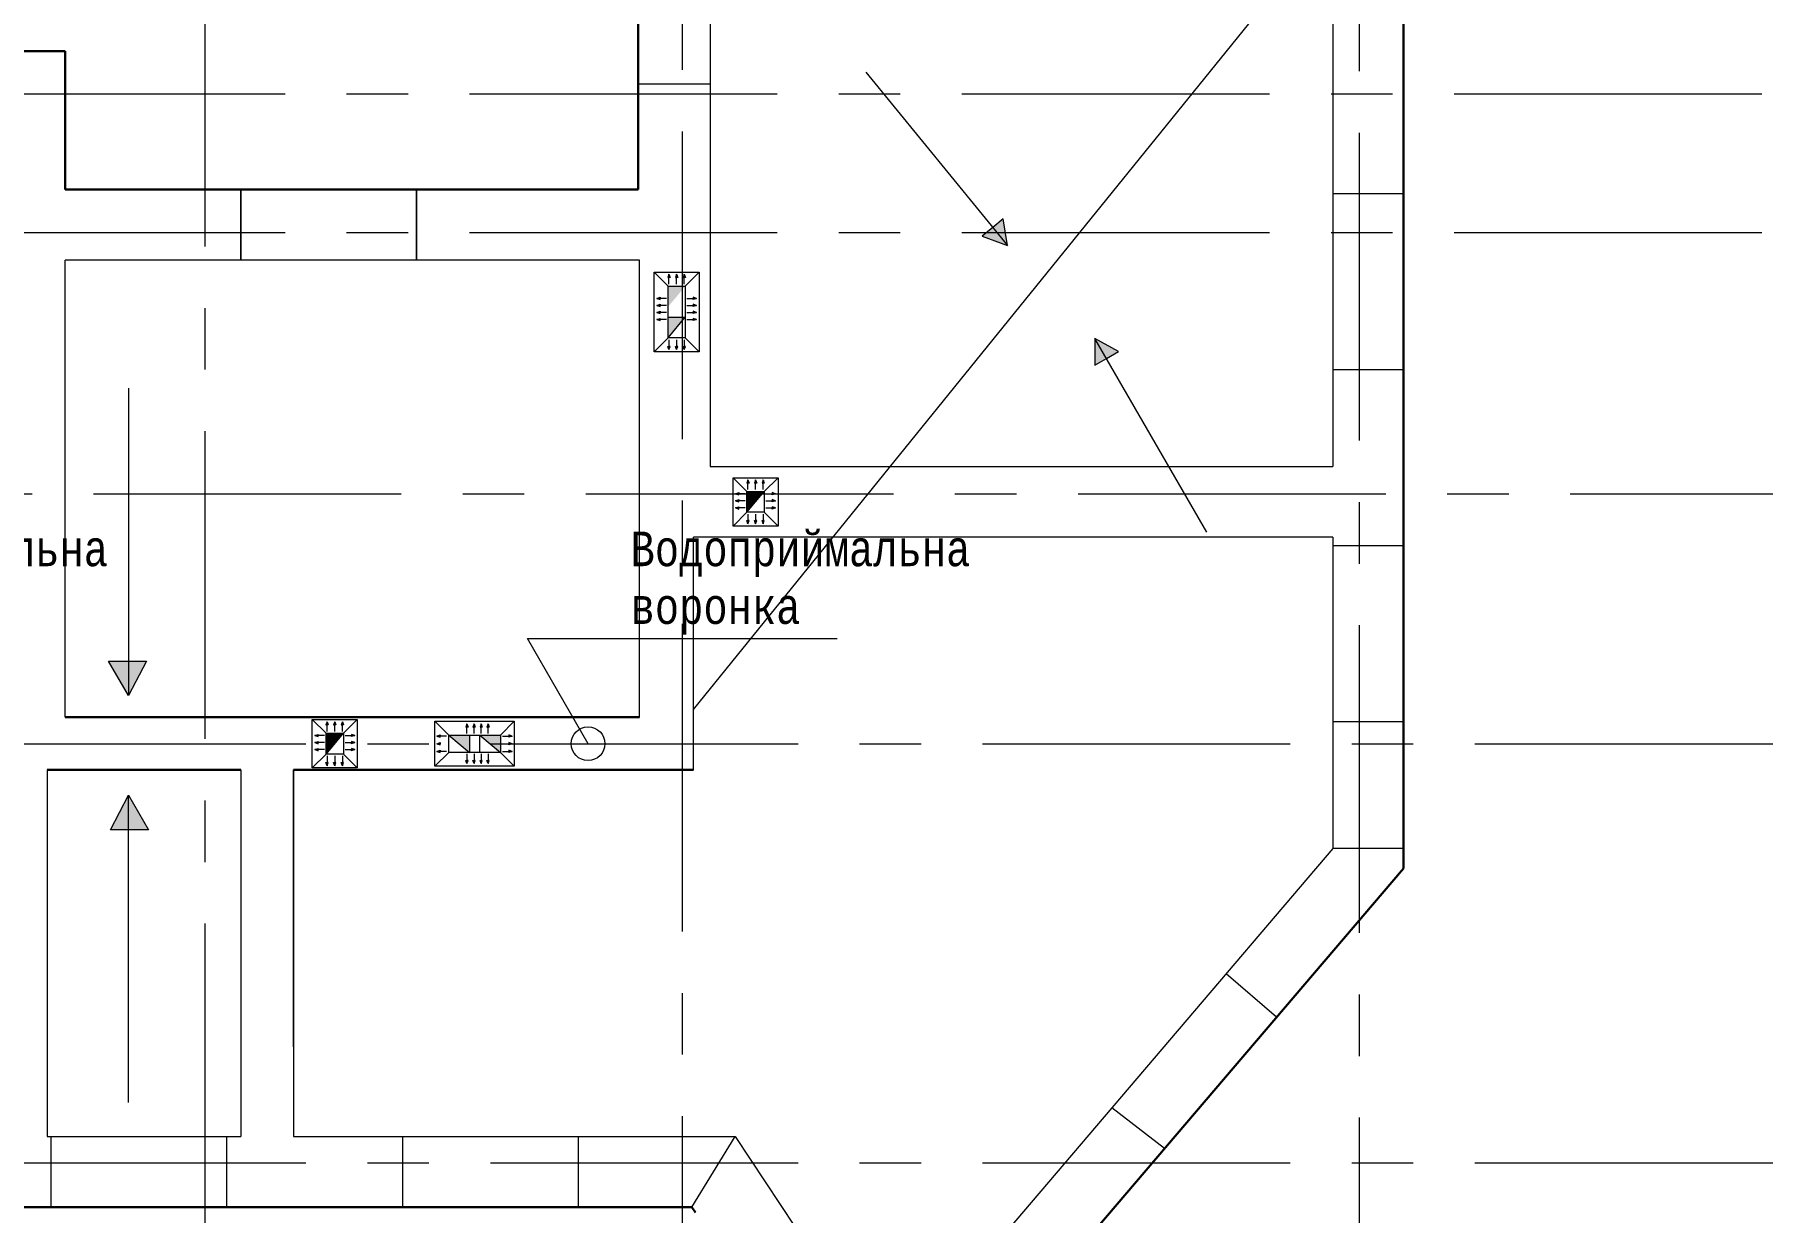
# Model space of a CAD drawing. Header units: millimetres. Extents: x -689206 to 4969298, y -1019800 to 703299.
# Drawn here: x 675826 to 688309, y -617305 to -608799 of the extents above; entities that cross this region are included whole.
import ezdxf

# ---------------------------------------------------------------- set-up
doc = ezdxf.new("R2010")
doc.units = ezdxf.units.MM
doc.linetypes.add('JIS_02_4.0', pattern=[5.5, 4, -1.5])
doc.linetypes.add('осеваяX2', pattern=[101.6, 63.5, -12.7, 12.7, -12.7])
doc.layers.add('кровля', color=211, linetype='Continuous')
doc.layers.add('четотам', color=7, linetype='Continuous')
for name, color, linetype, lineweight in [('несущие', 7, 'Continuous', 30), ('РАЗМЕРЫ', 7, 'Continuous', 9), ('сваи', 7, 'JIS_02_4.0', 30), ('стены', 7, 'Continuous', 20)]:
    doc.layers.add(name, color=color, linetype=linetype, lineweight=lineweight)
doc.styles.add('Аннотативный', font='isocteur.ttf', dxfattribs={"width": 0.7, "height": 250})

msp = doc.modelspace()

# ---------------------------------------------------------------- hatches: boundary and pattern name
at = {"layer": 'кровля', "lineweight": 5}
h = msp.add_hatch(color=7, dxfattribs=at)
h.dxf.hatch_style = 1
h.paths.add_polyline_path([(680409.2, -610554.2), (680417.4, -610554.2), (680409.2, -610530.6)])
h.paths.add_polyline_path([(680401.1, -610554.2), (680409.2, -610554.2), (680409.2, -610530.6)])
h = msp.add_hatch(color=7, dxfattribs=at)
h.dxf.hatch_style = 1
h.paths.add_polyline_path([(680464.5, -610554.2), (680472.6, -610554.2), (680464.5, -610530.6)])
h.paths.add_polyline_path([(680456.4, -610554.2), (680464.5, -610554.2), (680464.5, -610530.6)])
h = msp.add_hatch(color=7, dxfattribs=at)
h.dxf.hatch_style = 1
h.paths.add_polyline_path([(680519.8, -610530.6), (680511.6, -610554.2), (680519.8, -610554.2)])
h.paths.add_polyline_path([(680519.8, -610530.6), (680519.8, -610554.2), (680527.9, -610554.2)])
h = msp.add_hatch(color=7, dxfattribs=at)
h.dxf.hatch_style = 1
h.paths.add_polyline_path([(680320.5, -610704.9), (680344.2, -610713), (680344.2, -610704.9)])
h.paths.add_polyline_path([(680320.5, -610704.9), (680344.2, -610704.9), (680344.2, -610696.8)])
h = msp.add_hatch(color=7, dxfattribs=at)
h.dxf.hatch_style = 1
h.paths.add_polyline_path([(680320.5, -610754.7), (680344.2, -610762.8), (680344.2, -610754.7)])
h.paths.add_polyline_path([(680320.5, -610754.7), (680344.2, -610754.7), (680344.2, -610746.5)])
h = msp.add_hatch(color=7, dxfattribs=at)
h.dxf.hatch_style = 1
h.paths.add_polyline_path([(680320.5, -610805.9), (680344.2, -610814.1), (680344.2, -610805.9)])
h.paths.add_polyline_path([(680320.5, -610805.9), (680344.2, -610805.9), (680344.2, -610797.8)])
h = msp.add_hatch(color=7, dxfattribs=at)
h.dxf.hatch_style = 1
h.paths.add_polyline_path([(680584.8, -610704.9), (680584.8, -610713), (680608.5, -610704.9)])
h.paths.add_polyline_path([(680584.8, -610696.8), (680584.8, -610704.9), (680608.5, -610704.9)])
h = msp.add_hatch(color=7, dxfattribs=at)
h.dxf.hatch_style = 1
h.paths.add_polyline_path([(680584.8, -610754.7), (680584.8, -610762.8), (680608.5, -610754.7)])
h.paths.add_polyline_path([(680584.8, -610746.5), (680584.8, -610754.7), (680608.5, -610754.7)])
h = msp.add_hatch(color=7, dxfattribs=at)
h.dxf.hatch_style = 1
h.paths.add_polyline_path([(680584.8, -610805.9), (680584.8, -610814.1), (680608.5, -610805.9)])
h.paths.add_polyline_path([(680584.8, -610797.8), (680584.8, -610805.9), (680608.5, -610805.9)])
h = msp.add_hatch(color=7, dxfattribs=at)
h.dxf.hatch_style = 1
h.paths.add_polyline_path([(680344.2, -610857.2), (680344.2, -610849), (680320.5, -610857.2)])
h.paths.add_polyline_path([(680344.2, -610865.3), (680344.2, -610857.2), (680320.5, -610857.2)])
h = msp.add_hatch(color=7, dxfattribs=at)
h.dxf.hatch_style = 1
h.paths.add_polyline_path([(680608.5, -610857.2), (680584.8, -610849), (680584.8, -610857.2)])
h.paths.add_polyline_path([(680608.5, -610857.2), (680584.8, -610857.2), (680584.8, -610865.3)])
h = msp.add_hatch(color=7, dxfattribs=at)
h.dxf.hatch_style = 1
h.paths.add_polyline_path([(680409.2, -611074.5), (680417.4, -611050.8), (680409.2, -611050.8)])
h.paths.add_polyline_path([(680409.2, -611074.5), (680409.2, -611050.8), (680401.1, -611050.8)])
h = msp.add_hatch(color=7, dxfattribs=at)
h.dxf.hatch_style = 1
h.paths.add_polyline_path([(680464.5, -611074.5), (680472.6, -611050.8), (680464.5, -611050.8)])
h.paths.add_polyline_path([(680464.5, -611074.5), (680464.5, -611050.8), (680456.4, -611050.8)])
h = msp.add_hatch(color=7, dxfattribs=at)
h.dxf.hatch_style = 1
h.paths.add_polyline_path([(680519.8, -611050.8), (680511.6, -611050.8), (680519.8, -611074.5)])
h.paths.add_polyline_path([(680527.9, -611050.8), (680519.8, -611050.8), (680519.8, -611074.5)])
at = {"layer": 'кровля', "lineweight": 5, "true_color": 0x000000}
h = msp.add_hatch(color=18, dxfattribs=at)
h.dxf.hatch_style = 1
h.paths.add_polyline_path([(680979.2, -612039), (680987.4, -612039), (680979.2, -612015.4)])
h.paths.add_polyline_path([(680971.1, -612039), (680979.2, -612039), (680979.2, -612015.4)])
h = msp.add_hatch(color=18, dxfattribs=at)
h.dxf.hatch_style = 1
h.paths.add_polyline_path([(681034.5, -612039), (681042.6, -612039), (681034.5, -612015.4)])
h.paths.add_polyline_path([(681026.4, -612039), (681034.5, -612039), (681034.5, -612015.4)])
h = msp.add_hatch(color=18, dxfattribs=at)
h.dxf.hatch_style = 1
h.paths.add_polyline_path([(681089.8, -612015.4), (681081.6, -612039), (681089.8, -612039)])
h.paths.add_polyline_path([(681089.8, -612015.4), (681089.8, -612039), (681097.9, -612039)])
h = msp.add_hatch(color=18, dxfattribs=at)
h.dxf.hatch_style = 1
h.paths.add_polyline_path([(680890.5, -612114.7), (680914.2, -612122.9), (680914.2, -612114.7)])
h.paths.add_polyline_path([(680890.5, -612114.7), (680914.2, -612114.7), (680914.2, -612106.6)])
h = msp.add_hatch(color=18, dxfattribs=at)
h.dxf.hatch_style = 1
h.paths.add_polyline_path([(680890.5, -612166), (680914.2, -612174.1), (680914.2, -612166)])
h.paths.add_polyline_path([(680890.5, -612166), (680914.2, -612166), (680914.2, -612157.9)])
h = msp.add_hatch(color=18, dxfattribs=at)
h.dxf.hatch_style = 1
h.paths.add_polyline_path([(681154.8, -612114.7), (681154.8, -612122.9), (681178.5, -612114.7)])
h.paths.add_polyline_path([(681154.8, -612106.6), (681154.8, -612114.7), (681178.5, -612114.7)])
h = msp.add_hatch(color=18, dxfattribs=at)
h.dxf.hatch_style = 1
h.paths.add_polyline_path([(681154.8, -612166), (681154.8, -612174.1), (681178.5, -612166)])
h.paths.add_polyline_path([(681154.8, -612157.9), (681154.8, -612166), (681178.5, -612166)])
h = msp.add_hatch(color=18, dxfattribs=at)
h.dxf.hatch_style = 1
h.paths.add_polyline_path([(680914.2, -612217.2), (680914.2, -612209.1), (680890.5, -612217.2)])
h.paths.add_polyline_path([(680914.2, -612225.4), (680914.2, -612217.2), (680890.5, -612217.2)])
h = msp.add_hatch(color=18, dxfattribs=at)
h.dxf.hatch_style = 1
h.paths.add_polyline_path([(681178.5, -612217.2), (681154.8, -612209.1), (681154.8, -612217.2)])
h.paths.add_polyline_path([(681178.5, -612217.2), (681154.8, -612217.2), (681154.8, -612225.4)])
h = msp.add_hatch(color=18, dxfattribs=at)
h.dxf.hatch_style = 1
h.paths.add_polyline_path([(680979.2, -612333), (680987.4, -612309.4), (680979.2, -612309.4)])
h.paths.add_polyline_path([(680979.2, -612333), (680979.2, -612309.4), (680971.1, -612309.4)])
h = msp.add_hatch(color=18, dxfattribs=at)
h.dxf.hatch_style = 1
h.paths.add_polyline_path([(681034.5, -612333), (681042.6, -612309.4), (681034.5, -612309.4)])
h.paths.add_polyline_path([(681034.5, -612333), (681034.5, -612309.4), (681026.4, -612309.4)])
h = msp.add_hatch(color=18, dxfattribs=at)
h.dxf.hatch_style = 1
h.paths.add_polyline_path([(681089.8, -612309.4), (681081.6, -612309.4), (681089.8, -612333)])
h.paths.add_polyline_path([(681097.9, -612309.4), (681089.8, -612309.4), (681089.8, -612333)])
h = msp.add_hatch(color=18, dxfattribs=at)
h.dxf.hatch_style = 1
h.paths.add_polyline_path([(677939.2, -613785.1), (677947.4, -613785.1), (677939.2, -613761.5)])
h.paths.add_polyline_path([(677931.1, -613785.1), (677939.2, -613785.1), (677939.2, -613761.5)])
h = msp.add_hatch(color=18, dxfattribs=at)
h.dxf.hatch_style = 1
h.paths.add_polyline_path([(677994.5, -613785.1), (678002.6, -613785.1), (677994.5, -613761.5)])
h.paths.add_polyline_path([(677986.4, -613785.1), (677994.5, -613785.1), (677994.5, -613761.5)])
h = msp.add_hatch(color=18, dxfattribs=at)
h.dxf.hatch_style = 1
h.paths.add_polyline_path([(678049.8, -613761.5), (678041.6, -613785.1), (678049.8, -613785.1)])
h.paths.add_polyline_path([(678049.8, -613761.5), (678049.8, -613785.1), (678057.9, -613785.1)])
at = {"layer": 'кровля', "lineweight": 5}
h = msp.add_hatch(color=7, dxfattribs=at)
h.dxf.hatch_style = 1
h.paths.add_polyline_path([(678949.8, -613800), (678958, -613800), (678949.8, -613776.3)])
h.paths.add_polyline_path([(678941.7, -613800), (678949.8, -613800), (678949.8, -613776.3)])
h = msp.add_hatch(color=7, dxfattribs=at)
h.dxf.hatch_style = 1
h.paths.add_polyline_path([(679001.1, -613776.3), (678993, -613800), (679001.1, -613800)])
h.paths.add_polyline_path([(679001.1, -613776.3), (679001.1, -613800), (679009.2, -613800)])
h = msp.add_hatch(color=7, dxfattribs=at)
h.dxf.hatch_style = 1
h.paths.add_polyline_path([(679052.3, -613776.3), (679044.2, -613800), (679052.3, -613800)])
h.paths.add_polyline_path([(679052.3, -613776.3), (679052.3, -613800), (679060.5, -613800)])
h = msp.add_hatch(color=7, dxfattribs=at)
h.dxf.hatch_style = 1
h.paths.add_polyline_path([(679102.1, -613776.3), (679094, -613800), (679102.1, -613800)])
h.paths.add_polyline_path([(679102.1, -613776.3), (679102.1, -613800), (679110.3, -613800)])
at = {"layer": 'кровля', "lineweight": 5, "true_color": 0x000000}
h = msp.add_hatch(color=18, dxfattribs=at)
h.dxf.hatch_style = 1
h.paths.add_polyline_path([(677850.5, -613860.8), (677874.2, -613869), (677874.2, -613860.8)])
h.paths.add_polyline_path([(677850.5, -613860.8), (677874.2, -613860.8), (677874.2, -613852.7)])
h = msp.add_hatch(color=18, dxfattribs=at)
h.dxf.hatch_style = 1
h.paths.add_polyline_path([(677850.5, -613912.1), (677874.2, -613920.2), (677874.2, -613912.1)])
h.paths.add_polyline_path([(677850.5, -613912.1), (677874.2, -613912.1), (677874.2, -613904)])
h = msp.add_hatch(color=18, dxfattribs=at)
h.dxf.hatch_style = 1
h.paths.add_polyline_path([(678114.8, -613860.8), (678114.8, -613869), (678138.5, -613860.8)])
h.paths.add_polyline_path([(678114.8, -613852.7), (678114.8, -613860.8), (678138.5, -613860.8)])
h = msp.add_hatch(color=18, dxfattribs=at)
h.dxf.hatch_style = 1
h.paths.add_polyline_path([(678114.8, -613912.1), (678114.8, -613920.2), (678138.5, -613912.1)])
h.paths.add_polyline_path([(678114.8, -613904), (678114.8, -613912.1), (678138.5, -613912.1)])
at = {"layer": 'кровля', "lineweight": 5}
h = msp.add_hatch(color=7, dxfattribs=at)
h.dxf.hatch_style = 1
h.paths.add_polyline_path([(678732.6, -613865), (678756.2, -613873.2), (678756.2, -613865)])
h.paths.add_polyline_path([(678732.6, -613865), (678756.2, -613865), (678756.2, -613856.9)])
at = {"layer": 'кровля', "lineweight": 15}
h = msp.add_hatch(color=7, dxfattribs=at)
h.dxf.hatch_style = 1
h.paths.add_polyline_path([(678732.6, -613920.3), (678756.2, -613928.4), (678756.2, -613920.3)])
h.paths.add_polyline_path([(678732.6, -613920.3), (678756.2, -613920.3), (678756.2, -613912.2)])
at = {"layer": 'кровля', "lineweight": 5}
h = msp.add_hatch(color=7, dxfattribs=at)
h.dxf.hatch_style = 1
h.paths.add_polyline_path([(679252.8, -613865), (679252.8, -613873.2), (679276.4, -613865)])
h.paths.add_polyline_path([(679252.8, -613856.9), (679252.8, -613865), (679276.4, -613865)])
at = {"layer": 'кровля', "lineweight": 15}
h = msp.add_hatch(color=7, dxfattribs=at)
h.dxf.hatch_style = 1
h.paths.add_polyline_path([(679252.8, -613920.3), (679252.8, -613928.4), (679276.4, -613920.3)])
h.paths.add_polyline_path([(679252.8, -613912.2), (679252.8, -613920.3), (679276.4, -613920.3)])
at = {"layer": 'кровля', "lineweight": 5, "true_color": 0x000000}
h = msp.add_hatch(color=18, dxfattribs=at)
h.dxf.hatch_style = 1
h.paths.add_polyline_path([(677874.2, -613963.3), (677874.2, -613955.2), (677850.5, -613963.3)])
h.paths.add_polyline_path([(677874.2, -613971.5), (677874.2, -613963.3), (677850.5, -613963.3)])
h = msp.add_hatch(color=18, dxfattribs=at)
h.dxf.hatch_style = 1
h.paths.add_polyline_path([(678138.5, -613963.3), (678114.8, -613955.2), (678114.8, -613963.3)])
h.paths.add_polyline_path([(678138.5, -613963.3), (678114.8, -613963.3), (678114.8, -613971.5)])
at = {"layer": 'кровля', "lineweight": 5}
h = msp.add_hatch(color=7, dxfattribs=at)
h.dxf.hatch_style = 1
h.paths.add_polyline_path([(678756.2, -613975.6), (678756.2, -613967.4), (678732.6, -613975.6)])
h.paths.add_polyline_path([(678756.2, -613983.7), (678756.2, -613975.6), (678732.6, -613975.6)])
h = msp.add_hatch(color=7, dxfattribs=at)
h.dxf.hatch_style = 1
h.paths.add_polyline_path([(678949.8, -614064.3), (678958, -614040.6), (678949.8, -614040.6)])
h.paths.add_polyline_path([(678949.8, -614064.3), (678949.8, -614040.6), (678941.7, -614040.6)])
h = msp.add_hatch(color=7, dxfattribs=at)
h.dxf.hatch_style = 1
h.paths.add_polyline_path([(679001.1, -614040.6), (678993, -614040.6), (679001.1, -614064.3)])
h.paths.add_polyline_path([(679009.2, -614040.6), (679001.1, -614040.6), (679001.1, -614064.3)])
h = msp.add_hatch(color=7, dxfattribs=at)
h.dxf.hatch_style = 1
h.paths.add_polyline_path([(679052.3, -614040.6), (679044.2, -614040.6), (679052.3, -614064.3)])
h.paths.add_polyline_path([(679060.5, -614040.6), (679052.3, -614040.6), (679052.3, -614064.3)])
h = msp.add_hatch(color=7, dxfattribs=at)
h.dxf.hatch_style = 1
h.paths.add_polyline_path([(679102.1, -614040.6), (679094, -614040.6), (679102.1, -614064.3)])
h.paths.add_polyline_path([(679110.3, -614040.6), (679102.1, -614040.6), (679102.1, -614064.3)])
h = msp.add_hatch(color=7, dxfattribs=at)
h.dxf.hatch_style = 1
h.paths.add_polyline_path([(679276.4, -613975.6), (679252.8, -613967.4), (679252.8, -613975.6)])
h.paths.add_polyline_path([(679276.4, -613975.6), (679252.8, -613975.6), (679252.8, -613983.7)])
at = {"layer": 'кровля', "lineweight": 5, "true_color": 0x000000}
h = msp.add_hatch(color=18, dxfattribs=at)
h.dxf.hatch_style = 1
h.paths.add_polyline_path([(677939.2, -614079.1), (677947.4, -614055.5), (677939.2, -614055.5)])
h.paths.add_polyline_path([(677939.2, -614079.1), (677939.2, -614055.5), (677931.1, -614055.5)])
h = msp.add_hatch(color=18, dxfattribs=at)
h.dxf.hatch_style = 1
h.paths.add_polyline_path([(677994.5, -614079.1), (678002.6, -614055.5), (677994.5, -614055.5)])
h.paths.add_polyline_path([(677994.5, -614079.1), (677994.5, -614055.5), (677986.4, -614055.5)])
h = msp.add_hatch(color=18, dxfattribs=at)
h.dxf.hatch_style = 1
h.paths.add_polyline_path([(678049.8, -614055.5), (678041.6, -614055.5), (678049.8, -614079.1)])
h.paths.add_polyline_path([(678057.9, -614055.5), (678049.8, -614055.5), (678049.8, -614079.1)])
at = {"layer": 'РАЗМЕРЫ', "lineweight": 5, "ltscale": 150}
h = msp.add_hatch(color=256, dxfattribs=at)
h.dxf.hatch_style = 1
h.paths.add_polyline_path([(680527, -610615.7), (680402, -610615.7), (680402, -610765.7)])
h.paths.add_polyline_path([(680527, -610839.4), (680402, -610839.4), (680402, -610989.4)])
h = msp.add_hatch(color=256, dxfattribs=at)
h.dxf.hatch_style = 1
h.paths.add_polyline_path([(681097, -612099.2), (680972, -612099.2), (680972, -612249.2)])
h = msp.add_hatch(color=256, dxfattribs=at)
h.dxf.hatch_style = 1
h.paths.add_polyline_path([(678057, -613845.3), (677932, -613845.3), (677932, -613995.3)])
h = msp.add_hatch(color=256, dxfattribs=at)
h.dxf.hatch_style = 1
h.paths.add_polyline_path([(679191.4, -613982.8), (679191.4, -613857.8), (679041.4, -613857.8)])
h.paths.add_polyline_path([(678967.6, -613982.8), (678967.6, -613857.8), (678817.6, -613857.8)])
at = {"layer": 'сваи', "linetype": 'ByBlock', "lineweight": 20, "ltscale": 35}
h = msp.add_hatch(color=256, dxfattribs=at)
h.dxf.hatch_style = 1
h.paths.add_polyline_path([(682748, -610192.2), (682670.5, -610255.6), (682854.5, -610322.5)])
h.paths.add_polyline_path([(682823.3, -610130.8), (682748, -610192.2), (682854.5, -610322.5)])
h.paths.add_polyline_path([(683485.4, -610993.5), (683485.4, -611187.8), (683569.6, -611139.2)])
h.paths.add_polyline_path([(683656.3, -611089.1), (683485.4, -610993.5), (683569.6, -611139.2)])
h.paths.add_polyline_path([(676504.5, -614292.5), (676504.5, -614541.5), (676648.2, -614541.5)])
h.paths.add_polyline_path([(676504.5, -614292.5), (676374.5, -614541.5), (676504.5, -614541.5)])
h.paths.add_polyline_path([(676504.5, -613323.6), (676360.8, -613323.6), (676504.5, -613572.5)])
h.paths.add_polyline_path([(676634.5, -613323.6), (676504.5, -613323.6), (676504.5, -613572.5)])
h.paths.add_polyline_path([(672864.5, -613273.6), (672734.5, -613273.6), (672734.5, -613522.5)])
h.paths.add_polyline_path([(672734.5, -613273.6), (672590.8, -613273.6), (672734.5, -613522.5)])
h.paths.add_polyline_path([(672734.5, -614292.5), (672604.5, -614541.5), (672734.5, -614541.5)])
h.paths.add_polyline_path([(672734.5, -614292.5), (672734.5, -614541.5), (672878.2, -614541.5)])
h.paths.add_polyline_path([(667574.5, -614292.5), (667574.5, -614541.5), (667718.2, -614541.5)])
h.paths.add_polyline_path([(667574.5, -614292.5), (667444.5, -614541.5), (667574.5, -614541.5)])
h.paths.add_polyline_path([(667584.5, -613323.6), (667440.8, -613323.6), (667584.5, -613572.5)])
h.paths.add_polyline_path([(667714.5, -613323.6), (667584.5, -613323.6), (667584.5, -613572.5)])
h.paths.add_polyline_path([(660864.9, -610846.5), (660684.8, -610923.4), (660765.7, -610982.5)])
h.paths.add_polyline_path([(660864.9, -610846.5), (660765.7, -610982.5), (660844.2, -611039.7)])
h.paths.add_polyline_path([(661485.8, -610069), (661454.6, -610260.8), (661561.1, -610130.4)])
h.paths.add_polyline_path([(661561.1, -610130.4), (661454.6, -610260.8), (661638.6, -610193.8)])

# ---------------------------------------------------------------- linework, layer by layer
at = {"layer": 'кровля', "color": 7, "lineweight": 5}
for p, q in [((680402, -610615.7), (680302, -610515.7)), ((680409.2, -610530.6), (680401.1, -610554.2)), ((680401.1, -610554.2), (680409.2, -610554.2)), ((680409.2, -610600.6), (680409.2, -610530.6)), ((680409.2, -610530.6), (680417.4, -610554.2)), ((680417.4, -610554.2), (680409.2, -610554.2)), ((680464.5, -610530.6), (680456.4, -610554.2)), ((680456.4, -610554.2), (680464.5, -610554.2)), ((680464.5, -610600.6), (680464.5, -610530.6)), ((680464.5, -610530.6), (680472.6, -610554.2)), ((680472.6, -610554.2), (680464.5, -610554.2)), ((680519.8, -610530.6), (680511.6, -610554.2)), ((680511.6, -610554.2), (680519.8, -610554.2)), ((680519.8, -610600.6), (680519.8, -610530.6)), ((680519.8, -610530.6), (680527.9, -610554.2)), ((680527.9, -610554.2), (680519.8, -610554.2)), ((680527, -610615.7), (680627, -610515.7)), ((680320.5, -610704.9), (680344.2, -610696.8)), ((680390.5, -610704.9), (680320.5, -610704.9)), ((680320.5, -610704.9), (680344.2, -610713)), ((680320.5, -610754.7), (680344.2, -610746.5)), ((680390.5, -610754.7), (680320.5, -610754.7)), ((680320.5, -610754.7), (680344.2, -610762.8)), ((680320.5, -610805.9), (680344.2, -610797.8)), ((680344.2, -610696.8), (680344.2, -610704.9)), ((680344.2, -610713), (680344.2, -610704.9)), ((680344.2, -610746.5), (680344.2, -610754.7)), ((680344.2, -610762.8), (680344.2, -610754.7)), ((680344.2, -610797.8), (680344.2, -610805.9)), ((680538.5, -610704.9), (680608.5, -610704.9)), ((680538.5, -610754.7), (680608.5, -610754.7)), ((680608.5, -610704.9), (680584.8, -610696.8)), ((680584.8, -610696.8), (680584.8, -610704.9)), ((680608.5, -610704.9), (680584.8, -610713)), ((680584.8, -610713), (680584.8, -610704.9)), ((680608.5, -610754.7), (680584.8, -610746.5)), ((680584.8, -610746.5), (680584.8, -610754.7)), ((680608.5, -610754.7), (680584.8, -610762.8)), ((680584.8, -610762.8), (680584.8, -610754.7)), ((680608.5, -610805.9), (680584.8, -610797.8)), ((680584.8, -610797.8), (680584.8, -610805.9)), ((680390.5, -610805.9), (680320.5, -610805.9)), ((680320.5, -610805.9), (680344.2, -610814.1)), ((680320.5, -610857.2), (680344.2, -610849)), ((680390.5, -610857.2), (680320.5, -610857.2)), ((680320.5, -610857.2), (680344.2, -610865.3)), ((680344.2, -610814.1), (680344.2, -610805.9)), ((680344.2, -610849), (680344.2, -610857.2)), ((680344.2, -610865.3), (680344.2, -610857.2)), ((680538.5, -610805.9), (680608.5, -610805.9)), ((680538.5, -610857.2), (680608.5, -610857.2)), ((680608.5, -610805.9), (680584.8, -610814.1)), ((680584.8, -610814.1), (680584.8, -610805.9)), ((680608.5, -610857.2), (680584.8, -610849)), ((680584.8, -610849), (680584.8, -610857.2)), ((680608.5, -610857.2), (680584.8, -610865.3)), ((680584.8, -610865.3), (680584.8, -610857.2)), ((680402, -610989.4), (680302, -611089.4)), ((680409.2, -611074.5), (680401.1, -611050.8)), ((680401.1, -611050.8), (680409.2, -611050.8)), ((680409.2, -611004.5), (680409.2, -611074.5)), ((680409.2, -611074.5), (680417.4, -611050.8)), ((680417.4, -611050.8), (680409.2, -611050.8)), ((680464.5, -611074.5), (680456.4, -611050.8)), ((680456.4, -611050.8), (680464.5, -611050.8)), ((680464.5, -611004.5), (680464.5, -611074.5)), ((680464.5, -611074.5), (680472.6, -611050.8)), ((680472.6, -611050.8), (680464.5, -611050.8)), ((680519.8, -611074.5), (680511.6, -611050.8)), ((680511.6, -611050.8), (680519.8, -611050.8)), ((680519.8, -611004.5), (680519.8, -611074.5)), ((680519.8, -611074.5), (680527.9, -611050.8)), ((680527.9, -611050.8), (680519.8, -611050.8)), ((680527, -610989.4), (680627, -611089.4)), ((678817.6, -613857.8), (678717.6, -613757.8)), ((678949.8, -613776.3), (678941.7, -613800)), ((678941.7, -613800), (678949.8, -613800)), ((678949.8, -613846.3), (678949.8, -613776.3)), ((678949.8, -613776.3), (678958, -613800)), ((678958, -613800), (678949.8, -613800)), ((679001.1, -613776.3), (678993, -613800)), ((678993, -613800), (679001.1, -613800)), ((679001.1, -613846.3), (679001.1, -613776.3)), ((679001.1, -613776.3), (679009.2, -613800)), ((679009.2, -613800), (679001.1, -613800)), ((679052.3, -613776.3), (679044.2, -613800)), ((679044.2, -613800), (679052.3, -613800)), ((679052.3, -613846.3), (679052.3, -613776.3)), ((679052.3, -613776.3), (679060.5, -613800)), ((679060.5, -613800), (679052.3, -613800)), ((679102.1, -613776.3), (679094, -613800)), ((679094, -613800), (679102.1, -613800)), ((679102.1, -613846.3), (679102.1, -613776.3)), ((679102.1, -613776.3), (679110.3, -613800)), ((679110.3, -613800), (679102.1, -613800)), ((679191.4, -613857.8), (679291.4, -613757.8)), ((678732.6, -613865), (678756.2, -613856.9)), ((678802.6, -613865), (678732.6, -613865)), ((678732.6, -613865), (678756.2, -613873.2)), ((678756.2, -613856.9), (678756.2, -613865)), ((678756.2, -613873.2), (678756.2, -613865)), ((679206.4, -613865), (679276.4, -613865)), ((679276.4, -613865), (679252.8, -613856.9)), ((679252.8, -613856.9), (679252.8, -613865)), ((679276.4, -613865), (679252.8, -613873.2)), ((679252.8, -613873.2), (679252.8, -613865)), ((678817.6, -613982.8), (678717.6, -614082.8)), ((678732.6, -613975.6), (678756.2, -613967.4)), ((678802.6, -613975.6), (678732.6, -613975.6)), ((678732.6, -613975.6), (678756.2, -613983.7)), ((678756.2, -613967.4), (678756.2, -613975.6)), ((678756.2, -613983.7), (678756.2, -613975.6)), ((678949.8, -614064.3), (678941.7, -614040.6)), ((678941.7, -614040.6), (678949.8, -614040.6)), ((678949.8, -613994.3), (678949.8, -614064.3)), ((678949.8, -614064.3), (678958, -614040.6)), ((678958, -614040.6), (678949.8, -614040.6)), ((679001.1, -614064.3), (678993, -614040.6)), ((678993, -614040.6), (679001.1, -614040.6)), ((679001.1, -613994.3), (679001.1, -614064.3)), ((679001.1, -614064.3), (679009.2, -614040.6)), ((679009.2, -614040.6), (679001.1, -614040.6)), ((679052.3, -614064.3), (679044.2, -614040.6)), ((679044.2, -614040.6), (679052.3, -614040.6)), ((679052.3, -613994.3), (679052.3, -614064.3)), ((679052.3, -614064.3), (679060.5, -614040.6)), ((679060.5, -614040.6), (679052.3, -614040.6)), ((679102.1, -614064.3), (679094, -614040.6)), ((679094, -614040.6), (679102.1, -614040.6)), ((679102.1, -613994.3), (679102.1, -614064.3)), ((679102.1, -614064.3), (679110.3, -614040.6)), ((679110.3, -614040.6), (679102.1, -614040.6)), ((679191.4, -613982.8), (679291.4, -614082.8)), ((679206.4, -613975.6), (679276.4, -613975.6)), ((679276.4, -613975.6), (679252.8, -613967.4)), ((679252.8, -613967.4), (679252.8, -613975.6)), ((679276.4, -613975.6), (679252.8, -613983.7)), ((679252.8, -613983.7), (679252.8, -613975.6))]:
    msp.add_line(p, q, dxfattribs=at)
at = {"layer": 'кровля', "color": 18, "lineweight": 5, "true_color": 0x000000}
for p, q in [((680972, -612099.2), (680872, -611999.2)), ((680979.2, -612015.4), (680971.1, -612039)), ((680971.1, -612039), (680979.2, -612039)), ((680979.2, -612085.4), (680979.2, -612015.4)), ((680979.2, -612015.4), (680987.4, -612039)), ((680987.4, -612039), (680979.2, -612039)), ((681034.5, -612015.4), (681026.4, -612039)), ((681026.4, -612039), (681034.5, -612039)), ((681034.5, -612085.4), (681034.5, -612015.4)), ((681034.5, -612015.4), (681042.6, -612039)), ((681042.6, -612039), (681034.5, -612039)), ((681089.8, -612015.4), (681081.6, -612039)), ((681081.6, -612039), (681089.8, -612039)), ((681089.8, -612085.4), (681089.8, -612015.4)), ((681089.8, -612015.4), (681097.9, -612039)), ((681097.9, -612039), (681089.8, -612039)), ((681097, -612099.2), (681197, -611999.2)), ((680890.5, -612114.7), (680914.2, -612106.6)), ((680960.5, -612114.7), (680890.5, -612114.7)), ((680890.5, -612114.7), (680914.2, -612122.9)), ((680890.5, -612166), (680914.2, -612157.9)), ((680960.5, -612166), (680890.5, -612166)), ((680890.5, -612166), (680914.2, -612174.1)), ((680914.2, -612106.6), (680914.2, -612114.7)), ((680914.2, -612122.9), (680914.2, -612114.7)), ((680914.2, -612157.9), (680914.2, -612166)), ((680914.2, -612174.1), (680914.2, -612166)), ((681108.5, -612114.7), (681178.5, -612114.7)), ((681108.5, -612166), (681178.5, -612166)), ((681178.5, -612114.7), (681154.8, -612106.6)), ((681154.8, -612106.6), (681154.8, -612114.7)), ((681178.5, -612114.7), (681154.8, -612122.9)), ((681154.8, -612122.9), (681154.8, -612114.7)), ((681178.5, -612166), (681154.8, -612157.9)), ((681154.8, -612157.9), (681154.8, -612166)), ((681178.5, -612166), (681154.8, -612174.1)), ((681154.8, -612174.1), (681154.8, -612166)), ((680972, -612249.2), (680872, -612349.2)), ((680890.5, -612217.2), (680914.2, -612209.1)), ((680960.5, -612217.2), (680890.5, -612217.2)), ((680890.5, -612217.2), (680914.2, -612225.4)), ((680914.2, -612209.1), (680914.2, -612217.2)), ((680914.2, -612225.4), (680914.2, -612217.2)), ((680979.2, -612263), (680979.2, -612333)), ((681034.5, -612263), (681034.5, -612333)), ((681089.8, -612263), (681089.8, -612333)), ((681097, -612249.2), (681197, -612349.2)), ((681108.5, -612217.2), (681178.5, -612217.2)), ((681178.5, -612217.2), (681154.8, -612209.1)), ((681154.8, -612209.1), (681154.8, -612217.2)), ((681178.5, -612217.2), (681154.8, -612225.4)), ((681154.8, -612225.4), (681154.8, -612217.2)), ((680979.2, -612333), (680971.1, -612309.4)), ((680971.1, -612309.4), (680979.2, -612309.4)), ((680979.2, -612333), (680987.4, -612309.4)), ((680987.4, -612309.4), (680979.2, -612309.4)), ((681034.5, -612333), (681026.4, -612309.4)), ((681026.4, -612309.4), (681034.5, -612309.4)), ((681034.5, -612333), (681042.6, -612309.4)), ((681042.6, -612309.4), (681034.5, -612309.4)), ((681089.8, -612333), (681081.6, -612309.4)), ((681081.6, -612309.4), (681089.8, -612309.4)), ((681089.8, -612333), (681097.9, -612309.4)), ((681097.9, -612309.4), (681089.8, -612309.4)), ((677932, -613845.3), (677832, -613745.3)), ((677939.2, -613761.5), (677931.1, -613785.1)), ((677931.1, -613785.1), (677939.2, -613785.1)), ((677939.2, -613831.5), (677939.2, -613761.5)), ((677939.2, -613761.5), (677947.4, -613785.1)), ((677947.4, -613785.1), (677939.2, -613785.1)), ((677994.5, -613761.5), (677986.4, -613785.1)), ((677986.4, -613785.1), (677994.5, -613785.1)), ((677994.5, -613831.5), (677994.5, -613761.5)), ((677994.5, -613761.5), (678002.6, -613785.1)), ((678002.6, -613785.1), (677994.5, -613785.1)), ((678049.8, -613761.5), (678041.6, -613785.1)), ((678041.6, -613785.1), (678049.8, -613785.1)), ((678049.8, -613831.5), (678049.8, -613761.5)), ((678049.8, -613761.5), (678057.9, -613785.1)), ((678057.9, -613785.1), (678049.8, -613785.1)), ((678057, -613845.3), (678157, -613745.3)), ((677850.5, -613860.8), (677874.2, -613852.7)), ((677920.5, -613860.8), (677850.5, -613860.8)), ((677850.5, -613860.8), (677874.2, -613869)), ((677850.5, -613912.1), (677874.2, -613904)), ((677920.5, -613912.1), (677850.5, -613912.1)), ((677850.5, -613912.1), (677874.2, -613920.2)), ((677874.2, -613852.7), (677874.2, -613860.8)), ((677874.2, -613869), (677874.2, -613860.8)), ((677874.2, -613904), (677874.2, -613912.1)), ((677874.2, -613920.2), (677874.2, -613912.1)), ((678068.5, -613860.8), (678138.5, -613860.8)), ((678068.5, -613912.1), (678138.5, -613912.1)), ((678138.5, -613860.8), (678114.8, -613852.7)), ((678114.8, -613852.7), (678114.8, -613860.8)), ((678138.5, -613860.8), (678114.8, -613869)), ((678114.8, -613869), (678114.8, -613860.8)), ((678138.5, -613912.1), (678114.8, -613904)), ((678114.8, -613904), (678114.8, -613912.1)), ((678138.5, -613912.1), (678114.8, -613920.2)), ((678114.8, -613920.2), (678114.8, -613912.1)), ((677932, -613995.3), (677832, -614095.3)), ((677850.5, -613963.3), (677874.2, -613955.2)), ((677920.5, -613963.3), (677850.5, -613963.3)), ((677850.5, -613963.3), (677874.2, -613971.5)), ((677874.2, -613955.2), (677874.2, -613963.3)), ((677874.2, -613971.5), (677874.2, -613963.3)), ((677939.2, -614009.1), (677939.2, -614079.1)), ((677994.5, -614009.1), (677994.5, -614079.1)), ((678049.8, -614009.1), (678049.8, -614079.1)), ((678057, -613995.3), (678157, -614095.3)), ((678068.5, -613963.3), (678138.5, -613963.3)), ((678138.5, -613963.3), (678114.8, -613955.2)), ((678114.8, -613955.2), (678114.8, -613963.3)), ((678138.5, -613963.3), (678114.8, -613971.5)), ((678114.8, -613971.5), (678114.8, -613963.3)), ((677939.2, -614079.1), (677931.1, -614055.5)), ((677931.1, -614055.5), (677939.2, -614055.5)), ((677939.2, -614079.1), (677947.4, -614055.5)), ((677947.4, -614055.5), (677939.2, -614055.5)), ((677994.5, -614079.1), (677986.4, -614055.5)), ((677986.4, -614055.5), (677994.5, -614055.5)), ((677994.5, -614079.1), (678002.6, -614055.5)), ((678002.6, -614055.5), (677994.5, -614055.5)), ((678049.8, -614079.1), (678041.6, -614055.5)), ((678041.6, -614055.5), (678049.8, -614055.5)), ((678049.8, -614079.1), (678057.9, -614055.5)), ((678057.9, -614055.5), (678049.8, -614055.5))]:
    msp.add_line(p, q, dxfattribs=at)
at = {"layer": 'кровля', "color": 7, "lineweight": 15}
for p, q in [((678732.6, -613920.3), (678756.2, -613912.2)), ((678732.6, -613920.3), (678756.2, -613928.4)), ((678756.2, -613912.2), (678756.2, -613920.3)), ((678756.2, -613928.4), (678756.2, -613920.3)), ((679276.4, -613920.3), (679252.8, -613912.2)), ((679252.8, -613912.2), (679252.8, -613920.3)), ((679276.4, -613920.3), (679252.8, -613928.4)), ((679252.8, -613928.4), (679252.8, -613920.3))]:
    msp.add_line(p, q, dxfattribs=at)
at = {"layer": 'кровля', "color": 7, "lineweight": 5}
for points in [[(680302, -610515.7), (680627, -610515.7), (680627, -611089.4), (680302, -611089.4)], [(680402, -610615.7), (680527, -610615.7), (680527, -610989.4), (680402, -610989.4)], [(679291.4, -613757.8), (679291.4, -614082.8), (678717.6, -614082.8), (678717.6, -613757.8)], [(679191.4, -613857.8), (679191.4, -613982.8), (678817.6, -613982.8), (678817.6, -613857.8)]]:
    msp.add_lwpolyline(points, close=True, dxfattribs=at)
at = {"layer": 'кровля', "color": 18, "lineweight": 5, "true_color": 0x000000}
for points in [[(680872, -611999.2), (681197, -611999.2), (681197, -612349.2), (680872, -612349.2)], [(680972, -612099.2), (681097, -612099.2), (681097, -612249.2), (680972, -612249.2)], [(677832, -613745.3), (678157, -613745.3), (678157, -614095.3), (677832, -614095.3)], [(677932, -613845.3), (678057, -613845.3), (678057, -613995.3), (677932, -613995.3)]]:
    msp.add_lwpolyline(points, close=True, dxfattribs=at)
at = {"layer": 'несущие', "lineweight": 13}
for p, q in [((677315.6, -614108.3), (677315.6, -616757.7)), ((675915.6, -616108.3), (675915.6, -616757.7)), ((677695.6, -616108.3), (677695.6, -616757.7)), ((675915.6, -616757.7), (677315.6, -616757.7)), ((677695.6, -616757.7), (680315.6, -616757.7)), ((680315.6, -616757.7), (680887, -616757.7)), ((680887, -616757.7), (682001.2, -618432.8))]:
    msp.add_line(p, q, dxfattribs=at)
at = {"layer": 'несущие', "color": 0}
for p, q in [((680574.2, -617267.7), (663688.5, -617267.7)), ((680599.8, -617304.9), (680574.2, -617267.7))]:
    msp.add_line(p, q, dxfattribs=at)
at = {"layer": 'РАЗМЕРЫ', "linetype": 'осеваяX2', "lineweight": 5, "ltscale": 35}
for p, q in [((680505.6, -654392.6), (680505.6, -604551.3)), ((706922.9, -612118.3), (639852.9, -612118.3))]:
    msp.add_line(p, q, dxfattribs=at)
at = {"layer": 'РАЗМЕРЫ', "lineweight": 13, "ltscale": 150}
msp.add_line((680585.6, -613672.5), (685245.7, -607920.3), dxfattribs=at)
at = {"layer": 'РАЗМЕРЫ', "linetype": 'ByBlock', "lineweight": 9, "ltscale": 35}
for p, q in [((680705.6, -609158.3), (680187.6, -609158.3)), ((677315.6, -609918.3), (677315.6, -610428.3)), ((677315.6, -610428.3), (677315.6, -609918.3)), ((678585.6, -609918.3), (678585.6, -610428.3)), ((678585.6, -610428.3), (678585.6, -609918.3)), ((685715.7, -609950.3), (685205.7, -609950.3)), ((685715.7, -611220.3), (685205.7, -611220.3)), ((685715.7, -612490.3), (685205.7, -612490.3)), ((685205.7, -613760.3), (685715.7, -613760.3)), ((685715.7, -614677.8), (685205.7, -614678.3)), ((684799.2, -615895), (684433.5, -615583)), ((683989.6, -616843.5), (683609.1, -616548.9))]:
    msp.add_line(p, q, dxfattribs=at)
at = {"layer": 'РАЗМЕРЫ', "lineweight": 9, "ltscale": 150}
for p, q in [((679824.5, -613920.3), (679386.3, -613161.3)), ((679386.3, -613161.3), (681623.4, -613161.3))]:
    msp.add_line(p, q, dxfattribs=at)
at = {"layer": 'РАЗМЕРЫ', "linetype": 'ByBlock', "lineweight": 5, "ltscale": 35}
for p, q in [((675945.1, -617267.7), (675945.1, -616757.8)), ((675945.1, -617267.7), (675945.1, -616757.8)), ((677215.1, -617267.7), (677215.1, -616757.8)), ((677215.1, -617267.7), (677215.1, -616757.8)), ((678485.1, -617267.7), (678485.1, -616757.8)), ((678485.1, -617267.7), (678485.1, -616757.8)), ((679755.1, -617267.7), (679755.1, -616757.8)), ((680574.2, -617267.7), (680887, -616757.7))]:
    msp.add_line(p, q, dxfattribs=at)
at = {"layer": 'РАЗМЕРЫ', "lineweight": 9, "ltscale": 150}
msp.add_circle((679824.5, -613920.3), 122, dxfattribs=at)
at = {"layer": 'сваи', "lineweight": 9, "ltscale": 15000}
for p, q in [((681831.8, -609070.7), (682854.5, -610322.5)), ((684293.7, -612393.4), (683485.4, -610993.5)), ((676504.5, -611352.5), (676504.5, -613572.5)), ((676504.5, -616512.5), (676504.5, -614292.5))]:
    msp.add_line(p, q, dxfattribs=at)
at = {"layer": 'сваи', "lineweight": 20, "ltscale": 15000}
for p, q in [((682823.3, -610130.8), (682748, -610192.2)), ((682854.5, -610322.5), (682823.3, -610130.8)), ((682748, -610192.2), (682670.5, -610255.6)), ((682670.5, -610255.6), (682854.5, -610322.5)), ((683485.4, -610993.5), (683485.4, -611187.8)), ((683656.3, -611089.1), (683485.4, -610993.5)), ((683485.4, -611187.8), (683569.6, -611139.2)), ((683569.6, -611139.2), (683656.3, -611089.1)), ((676504.5, -613572.5), (676360.8, -613323.6)), ((676360.8, -613323.6), (676634.5, -613323.6)), ((676634.5, -613323.6), (676504.5, -613572.5)), ((676374.5, -614541.5), (676504.5, -614292.5)), ((676504.5, -614292.5), (676648.2, -614541.5)), ((676648.2, -614541.5), (676374.5, -614541.5))]:
    msp.add_line(p, q, dxfattribs=at)
at = {"layer": 'стены', "linetype": 'осеваяX2', "lineweight": 5, "ltscale": 35}
for p, q in [((677055.6, -604551.3), (677055.6, -654392.6)), ((685395.7, -605952.8), (685395.7, -654392.6)), ((639852.9, -609228.3), (707055.6, -609228.3)), ((639852.9, -610228.3), (707055.6, -610228.3)), ((640002.9, -613920.3), (707055.6, -613920.3)), ((640002.9, -616947.7), (707055.6, -616947.7))]:
    msp.add_line(p, q, dxfattribs=at)
at = {"layer": 'стены', "lineweight": 30}
for p, q in [((680187.6, -607410.3), (680187.6, -609918.3)), ((685716.2, -614820.6), (685715.7, -607410.3)), ((668215.6, -608918.3), (676045.6, -608918.3)), ((676045.6, -609918.3), (676045.6, -608918.3)), ((680187.6, -609918.3), (676045.6, -609918.3)), ((676045.6, -613728.3), (680195.6, -613728.3)), ((675915.6, -614108.3), (677315.6, -614108.3)), ((680585.6, -614108.3), (677695.6, -614108.3)), ((685716.2, -614820.6), (681965.3, -619215.2))]:
    msp.add_line(p, q, dxfattribs=at)
at = {"layer": 'стены', "lineweight": 13}
for p, q in [((685205.7, -607920.3), (685205.7, -611918.3)), ((680705.6, -608028.3), (680705.6, -611918.3)), ((680195.6, -610428.3), (676045.6, -610428.3)), ((676045.6, -613728.3), (676045.6, -610428.3)), ((680195.6, -613728.3), (680195.6, -610428.3)), ((680705.6, -611918.3), (685205.7, -611918.3)), ((685205.7, -612428.3), (680585.6, -612428.3)), ((685205.7, -612428.3), (685205.7, -614678.3)), ((675915.6, -614108.3), (675915.6, -616108.3)), ((677695.6, -614108.3), (677695.6, -615728.3)), ((685205.7, -614678.3), (682001.2, -618432.8))]:
    msp.add_line(p, q, dxfattribs=at)
at = {"layer": 'стены'}
for p, q in [((680705.6, -611918.3), (680857.6, -611918.3)), ((677189.6, -614108.3), (677315.6, -614108.3)), ((677695.6, -616108.3), (677695.6, -614108.3)), ((677695.6, -616108.3), (677695.6, -614108.3))]:
    msp.add_line(p, q, dxfattribs=at)
at = {"layer": 'стены', "lineweight": 20}
for p, q in [((680585.6, -614108.3), (680585.6, -612428.3)), ((677695.6, -615728.3), (677695.6, -616108.3))]:
    msp.add_line(p, q, dxfattribs=at)
at = {"layer": 'четотам', "color": 7, "lineweight": 5}
for points in [[(680402, -610989.4), (680402, -610839.4), (680527, -610839.4), (680527, -610989.4), (680402, -610989.4), (680527, -610839.4)], [(678817.6, -613857.8), (678967.6, -613857.8), (678967.6, -613982.8), (678817.6, -613982.8), (678817.6, -613857.8), (678967.6, -613982.8)], [(679041.4, -613857.8), (679191.4, -613857.8), (679191.4, -613982.8), (679041.4, -613982.8), (679041.4, -613857.8), (679191.4, -613982.8)]]:
    msp.add_lwpolyline(points, dxfattribs=at)
at = {"layer": 'четотам', "color": 18, "lineweight": 5, "true_color": 0x000000}
for points in [[(680972, -612249.2), (680972, -612099.2), (681097, -612099.2), (681097, -612249.2), (680972, -612249.2), (681097, -612099.2)], [(680972, -612249.2), (680972, -612099.2), (681097, -612099.2), (681097, -612249.2), (680972, -612249.2), (681097, -612099.2)], [(677932, -613995.3), (677932, -613845.3), (678057, -613845.3), (678057, -613995.3), (677932, -613995.3), (678057, -613845.3)], [(677932, -613995.3), (677932, -613845.3), (678057, -613845.3), (678057, -613995.3), (677932, -613995.3), (678057, -613845.3)]]:
    msp.add_lwpolyline(points, dxfattribs=at)

# ---------------------------------------------------------------- texts
at = {"layer": 'РАЗМЕРЫ', "lineweight": 13, "ltscale": 150, "char_height": 250, "width": 850, "attachment_point": 1, "style": 'Аннотативный'}
for insert in [(673901.4, -612388.4), (680131.4, -612388.4)]:
    msp.add_mtext('Водоприймальна воронка', dxfattribs=dict(at, insert=insert))

doc.saveas('drawing.dxf')
